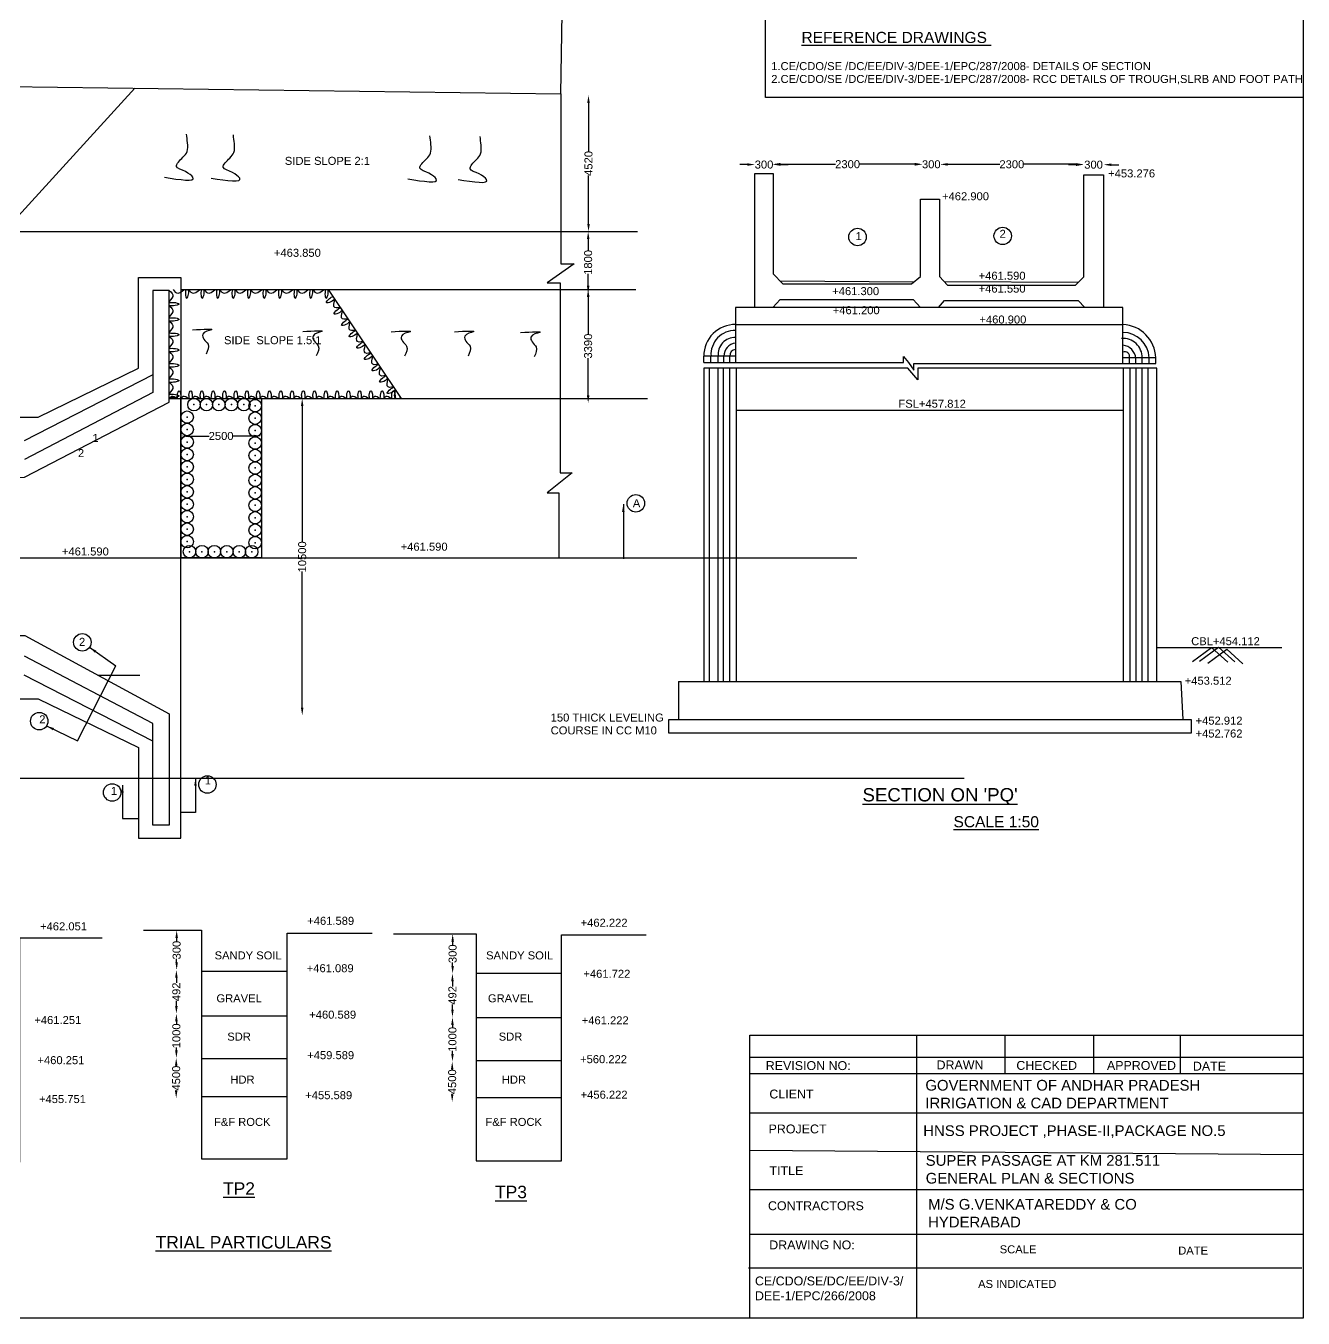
# Model space of a CAD drawing. Header units: millimetres. Extents: x 5124 to 2101635, y 2311 to 45636026.
# Drawn here: x 2087065 to 2101430, y 45607117 to 45621648 of the extents above; entities that cross this region are included whole.
import ezdxf

# ---------------------------------------------------------------- set-up
doc = ezdxf.new("R2010")
doc.units = ezdxf.units.MM
doc.header["$MEASUREMENT"] = 0
doc.header["$PDMODE"] = 32
doc.header["$PDSIZE"] = 140
doc.layers.add('DRAWING', color=2, linetype='Continuous')
doc.layers.add('TEXT', color=7, linetype='Continuous')
doc.styles.get("Standard").update_dxf_attribs({"font": 'arial.ttf', "height": 90})
doc.dimstyles.get("Standard").update_dxf_attribs({"dimtxt": 100, "dimasz": 85, "dimexe": 0.18, "dimexo": 0.0625, "dimgap": 0.09, "dimtad": 0, "dimdec": 0, "dimzin": 0, "dimdsep": 46, "dimtxsty": 'Standard', "dimcen": 0.09, "dimse1": 1, "dimse2": 1, "dimadec": 0, "dimazin": 0, "dimtfac": 1, "dimtdec": 0, "dimtofl": 0, "dimtmove": 0, "dimatfit": 3, "dimfxl": 1, "dimtolj": 1, "dimtzin": 0, "dimarcsym": 0})

# ---------------------------------------------------------------- blocks, each defined once
blk = doc.blocks.new('*D137')
at = {"layer": 'Defpoints', "color": 0, "transparency": 16777216}
for p in [(2095470, 45620088), (2095265, 45619986), (2095470, 45619986)]:
    blk.add_point(p, dxfattribs=at)
at = {"layer": 'TEXT', "color": 0, "lineweight": -2, "transparency": 16777216}
for p, q in [((2095180, 45620088), (2095095, 45620088)), ((2095555, 45620088), (2095640, 45620088))]:
    blk.add_line(p, q, dxfattribs=at)
at = {"layer": 'TEXT', "color": 0, "transparency": 16777216}
for points in [[(2095180, 45620103), (2095180, 45620074), (2095265, 45620088)], [(2095555, 45620103), (2095555, 45620074), (2095470, 45620088)]]:
    blk.add_solid(points, dxfattribs=at)
at = {"layer": 'TEXT', "color": 0, "transparency": 16777216, "insert": (2095367, 45620088), "char_height": 90, "attachment_point": 5}
blk.add_mtext('\\A1;300', dxfattribs=at)
blk = doc.blocks.new('*D138')
at = {"layer": 'Defpoints', "color": 0, "transparency": 16777216}
for p in [(2095466, 45620089), (2097148, 45620092), (2097148, 45620089)]:
    blk.add_point(p, dxfattribs=at)
at = {"layer": 'TEXT', "color": 0, "lineweight": -2, "transparency": 16777216}
for p, q in [((2095551, 45620092), (2096172, 45620092)), ((2097063, 45620092), (2096442, 45620092))]:
    blk.add_line(p, q, dxfattribs=at)
at = {"layer": 'TEXT', "color": 0, "transparency": 16777216}
for points in [[(2095551, 45620107), (2095551, 45620078), (2095466, 45620092)], [(2097063, 45620107), (2097063, 45620078), (2097148, 45620092)]]:
    blk.add_solid(points, dxfattribs=at)
at = {"layer": 'TEXT', "color": 0, "transparency": 16777216, "insert": (2096307, 45620092), "char_height": 90, "attachment_point": 5}
blk.add_mtext('\\A1;2300', dxfattribs=at)
blk = doc.blocks.new('*D139')
at = {"layer": 'Defpoints', "color": 0, "transparency": 16777216}
for p in [(2097148, 45620092), (2097348, 45620092), (2097348, 45620091)]:
    blk.add_point(p, dxfattribs=at)
at = {"layer": 'TEXT', "color": 0, "lineweight": -2, "transparency": 16777216}
for p, q in [((2097063, 45620091), (2096978, 45620091)), ((2097433, 45620091), (2097518, 45620091))]:
    blk.add_line(p, q, dxfattribs=at)
at = {"layer": 'TEXT', "color": 0, "transparency": 16777216}
for points in [[(2097063, 45620105), (2097063, 45620076), (2097148, 45620091)], [(2097433, 45620105), (2097433, 45620076), (2097348, 45620091)]]:
    blk.add_solid(points, dxfattribs=at)
at = {"layer": 'TEXT', "color": 0, "transparency": 16777216, "insert": (2097248, 45620091), "char_height": 90, "attachment_point": 5}
blk.add_mtext('\\A1;300', dxfattribs=at)
blk = doc.blocks.new('*D140')
at = {"layer": 'Defpoints', "color": 0, "transparency": 16777216}
for p in [(2097348, 45620092), (2098960, 45620092), (2098960, 45620091)]:
    blk.add_point(p, dxfattribs=at)
at = {"layer": 'TEXT', "color": 0, "lineweight": -2, "transparency": 16777216}
for p, q in [((2097433, 45620091), (2098019, 45620091)), ((2098875, 45620091), (2098289, 45620091))]:
    blk.add_line(p, q, dxfattribs=at)
at = {"layer": 'TEXT', "color": 0, "transparency": 16777216}
for points in [[(2097433, 45620105), (2097433, 45620076), (2097348, 45620091)], [(2098875, 45620105), (2098875, 45620076), (2098960, 45620091)]]:
    blk.add_solid(points, dxfattribs=at)
at = {"layer": 'TEXT', "color": 0, "transparency": 16777216, "insert": (2098154, 45620091), "char_height": 90, "attachment_point": 5}
blk.add_mtext('\\A1;2300', dxfattribs=at)
blk = doc.blocks.new('*D141')
at = {"layer": 'Defpoints', "color": 0, "transparency": 16777216}
for p in [(2098960, 45620092), (2099187, 45620092), (2099187, 45620087)]:
    blk.add_point(p, dxfattribs=at)
at = {"layer": 'TEXT', "color": 0, "lineweight": -2, "transparency": 16777216}
for p, q in [((2098875, 45620087), (2098790, 45620087)), ((2099272, 45620087), (2099357, 45620087))]:
    blk.add_line(p, q, dxfattribs=at)
at = {"layer": 'TEXT', "color": 0, "transparency": 16777216}
for points in [[(2098875, 45620101), (2098875, 45620072), (2098960, 45620087)], [(2099272, 45620101), (2099272, 45620072), (2099187, 45620087)]]:
    blk.add_solid(points, dxfattribs=at)
at = {"layer": 'TEXT', "color": 0, "transparency": 16777216, "insert": (2099073, 45620087), "char_height": 90, "attachment_point": 5}
blk.add_mtext('\\A1;300', dxfattribs=at)
blk = doc.blocks.new('*D142')
at = {"layer": 'Defpoints', "color": 0, "transparency": 16777216}
for p in [(2089925, 45617459), (2089925, 45613895), (2090173, 45613895)]:
    blk.add_point(p, dxfattribs=at)
at = {"layer": 'TEXT', "color": 0, "lineweight": -2, "transparency": 16777216}
for p, q in [((2090173, 45617374), (2090173, 45615842)), ((2090173, 45613980), (2090173, 45615512))]:
    blk.add_line(p, q, dxfattribs=at)
at = {"layer": 'TEXT', "color": 0, "transparency": 16777216}
for points in [[(2090159, 45617374), (2090187, 45617374), (2090173, 45617459)], [(2090159, 45613980), (2090187, 45613980), (2090173, 45613895)]]:
    blk.add_solid(points, dxfattribs=at)
at = {"layer": 'TEXT', "color": 0, "transparency": 16777216, "insert": (2090173, 45615677), "char_height": 90, "attachment_point": 5, "rotation": 90}
blk.add_mtext('\\A1;10500', dxfattribs=at)
blk = doc.blocks.new('*D144')
at = {"layer": 'Defpoints', "color": 0, "transparency": 16777216}
for p in [(2093389, 45618685), (2093389, 45618685), (2093389, 45617409)]:
    blk.add_point(p, dxfattribs=at)
at = {"layer": 'TEXT', "color": 0, "lineweight": -2, "transparency": 16777216}
for p, q in [((2093389, 45618600), (2093389, 45618181)), ((2093389, 45617494), (2093389, 45617913))]:
    blk.add_line(p, q, dxfattribs=at)
at = {"layer": 'TEXT', "color": 0, "transparency": 16777216}
for points in [[(2093375, 45618600), (2093404, 45618600), (2093389, 45618685)], [(2093375, 45617494), (2093404, 45617494), (2093389, 45617409)]]:
    blk.add_solid(points, dxfattribs=at)
at = {"layer": 'TEXT', "color": 0, "transparency": 16777216, "insert": (2093389, 45618047), "char_height": 90, "attachment_point": 5, "rotation": 90}
blk.add_mtext('\\A1;3390', dxfattribs=at)
blk = doc.blocks.new('*D145')
at = {"layer": 'Defpoints', "color": 0, "transparency": 16777216}
for p in [(2093382, 45619335), (2093389, 45619335), (2093382, 45618642)]:
    blk.add_point(p, dxfattribs=at)
at = {"layer": 'TEXT', "color": 0, "lineweight": -2, "transparency": 16777216}
for p, q in [((2093389, 45619250), (2093389, 45619119)), ((2093389, 45618727), (2093389, 45618858))]:
    blk.add_line(p, q, dxfattribs=at)
at = {"layer": 'TEXT', "color": 0, "transparency": 16777216}
for points in [[(2093375, 45619250), (2093404, 45619250), (2093389, 45619335)], [(2093375, 45618727), (2093404, 45618727), (2093389, 45618642)]]:
    blk.add_solid(points, dxfattribs=at)
at = {"layer": 'TEXT', "color": 0, "transparency": 16777216, "insert": (2093389, 45618988), "char_height": 90, "attachment_point": 5, "rotation": 90}
blk.add_mtext('\\A1;1800', dxfattribs=at)
blk = doc.blocks.new('*D146')
at = {"layer": 'Defpoints', "color": 0, "transparency": 16777216}
for p in [(2093389, 45620867), (2093393, 45620867), (2093389, 45619335)]:
    blk.add_point(p, dxfattribs=at)
at = {"layer": 'TEXT', "color": 0, "lineweight": -2, "transparency": 16777216}
for p, q in [((2093393, 45620782), (2093393, 45620237)), ((2093393, 45619420), (2093393, 45619965))]:
    blk.add_line(p, q, dxfattribs=at)
at = {"layer": 'TEXT', "color": 0, "transparency": 16777216}
for points in [[(2093379, 45620782), (2093407, 45620782), (2093393, 45620867)], [(2093379, 45619420), (2093407, 45619420), (2093393, 45619335)]]:
    blk.add_solid(points, dxfattribs=at)
at = {"layer": 'TEXT', "color": 0, "transparency": 16777216, "insert": (2093393, 45620101), "char_height": 90, "attachment_point": 5, "rotation": 90}
blk.add_mtext('\\A1;4520', dxfattribs=at)
blk = doc.blocks.new('*D147')
at = {"layer": 'Defpoints', "color": 0, "transparency": 16777216}
for p in [(2088809, 45617036), (2089714, 45617036), (2089714, 45617036)]:
    blk.add_point(p, dxfattribs=at)
at = {"layer": 'TEXT', "color": 0, "lineweight": -2, "transparency": 16777216}
for p, q in [((2088894, 45617036), (2089126, 45617036)), ((2089629, 45617036), (2089397, 45617036))]:
    blk.add_line(p, q, dxfattribs=at)
at = {"layer": 'TEXT', "color": 0, "transparency": 16777216}
for points in [[(2088894, 45617050), (2088894, 45617022), (2088809, 45617036)], [(2089629, 45617050), (2089629, 45617022), (2089714, 45617036)]]:
    blk.add_solid(points, dxfattribs=at)
at = {"layer": 'TEXT', "color": 0, "transparency": 16777216, "insert": (2089261, 45617036), "char_height": 90, "attachment_point": 5}
blk.add_mtext('\\A1;2500', dxfattribs=at)
blk = doc.blocks.new('*D161')
at = {"layer": 'Defpoints', "color": 0, "transparency": 16777216}
for p in [(2088771, 45611478), (2088761, 45611032), (2088771, 45611032)]:
    blk.add_point(p, dxfattribs=at)
at = {"layer": 'TEXT', "color": 0, "lineweight": -2, "transparency": 16777216}
for p, q in [((2088761, 45611393), (2088761, 45611354)), ((2088761, 45611117), (2088761, 45611156))]:
    blk.add_line(p, q, dxfattribs=at)
at = {"layer": 'TEXT', "color": 0, "transparency": 16777216}
for points in [[(2088747, 45611393), (2088775, 45611393), (2088761, 45611478)], [(2088747, 45611117), (2088775, 45611117), (2088761, 45611032)]]:
    blk.add_solid(points, dxfattribs=at)
at = {"layer": 'TEXT', "color": 0, "transparency": 16777216, "insert": (2088761, 45611255), "char_height": 90, "attachment_point": 5, "rotation": 90}
blk.add_mtext('\\A1;300', dxfattribs=at)
blk = doc.blocks.new('*D162')
at = {"layer": 'Defpoints', "color": 0, "transparency": 16777216}
for p in [(2088761, 45611032), (2088758, 45610541), (2088761, 45610541)]:
    blk.add_point(p, dxfattribs=at)
at = {"layer": 'TEXT', "color": 0, "lineweight": -2, "transparency": 16777216}
for p, q in [((2088758, 45610947), (2088758, 45610887)), ((2088758, 45610626), (2088758, 45610686))]:
    blk.add_line(p, q, dxfattribs=at)
at = {"layer": 'TEXT', "color": 0, "transparency": 16777216}
for points in [[(2088744, 45610947), (2088772, 45610947), (2088758, 45611032)], [(2088744, 45610626), (2088772, 45610626), (2088758, 45610541)]]:
    blk.add_solid(points, dxfattribs=at)
at = {"layer": 'TEXT', "color": 0, "transparency": 16777216, "insert": (2088758, 45610786), "char_height": 90, "attachment_point": 5, "rotation": 90}
blk.add_mtext('\\A1;492', dxfattribs=at)
blk = doc.blocks.new('*D163')
at = {"layer": 'Defpoints', "color": 0, "transparency": 16777216}
for p in [(2088761, 45610541), (2088758, 45610042), (2088761, 45610042)]:
    blk.add_point(p, dxfattribs=at)
at = {"layer": 'TEXT', "color": 0, "lineweight": -2, "transparency": 16777216}
for p, q in [((2088758, 45610456), (2088758, 45610422)), ((2088758, 45610127), (2088758, 45610161))]:
    blk.add_line(p, q, dxfattribs=at)
at = {"layer": 'TEXT', "color": 0, "transparency": 16777216}
for points in [[(2088744, 45610456), (2088772, 45610456), (2088758, 45610541)], [(2088744, 45610127), (2088772, 45610127), (2088758, 45610042)]]:
    blk.add_solid(points, dxfattribs=at)
at = {"layer": 'TEXT', "color": 0, "transparency": 16777216, "insert": (2088758, 45610291), "char_height": 90, "attachment_point": 5, "rotation": 90}
blk.add_mtext('\\A1;1000', dxfattribs=at)
blk = doc.blocks.new('*D164')
at = {"layer": 'Defpoints', "color": 0, "transparency": 16777216}
for p in [(2088761, 45610042), (2088756, 45609590), (2088761, 45609590)]:
    blk.add_point(p, dxfattribs=at)
at = {"layer": 'TEXT', "color": 0, "lineweight": -2, "transparency": 16777216}
for p, q in [((2088756, 45609957), (2088756, 45609952)), ((2088756, 45609675), (2088756, 45609680))]:
    blk.add_line(p, q, dxfattribs=at)
at = {"layer": 'TEXT', "color": 0, "transparency": 16777216}
for points in [[(2088742, 45609957), (2088770, 45609957), (2088756, 45610042)], [(2088742, 45609675), (2088770, 45609675), (2088756, 45609590)]]:
    blk.add_solid(points, dxfattribs=at)
at = {"layer": 'TEXT', "color": 0, "transparency": 16777216, "insert": (2088756, 45609816), "char_height": 90, "attachment_point": 5, "rotation": 90}
blk.add_mtext('\\A1;4500', dxfattribs=at)
blk = doc.blocks.new('*D165')
at = {"layer": 'Defpoints', "color": 0, "transparency": 16777216}
for p in [(2091876, 45611437), (2091865, 45610991), (2091876, 45610991)]:
    blk.add_point(p, dxfattribs=at)
at = {"layer": 'TEXT', "color": 0, "lineweight": -2, "transparency": 16777216}
for p, q in [((2091865, 45611352), (2091865, 45611314)), ((2091865, 45611076), (2091865, 45611115))]:
    blk.add_line(p, q, dxfattribs=at)
at = {"layer": 'TEXT', "color": 0, "transparency": 16777216}
for points in [[(2091851, 45611352), (2091879, 45611352), (2091865, 45611437)], [(2091851, 45611076), (2091879, 45611076), (2091865, 45610991)]]:
    blk.add_solid(points, dxfattribs=at)
at = {"layer": 'TEXT', "color": 0, "transparency": 16777216, "insert": (2091865, 45611214), "char_height": 90, "attachment_point": 5, "rotation": 90}
blk.add_mtext('\\A1;300', dxfattribs=at)
blk = doc.blocks.new('*D166')
at = {"layer": 'Defpoints', "color": 0, "transparency": 16777216}
for p in [(2091865, 45610991), (2091863, 45610500), (2091865, 45610500)]:
    blk.add_point(p, dxfattribs=at)
at = {"layer": 'TEXT', "color": 0, "lineweight": -2, "transparency": 16777216}
for p, q in [((2091863, 45610906), (2091863, 45610846)), ((2091863, 45610585), (2091863, 45610645))]:
    blk.add_line(p, q, dxfattribs=at)
at = {"layer": 'TEXT', "color": 0, "transparency": 16777216}
for points in [[(2091849, 45610906), (2091877, 45610906), (2091863, 45610991)], [(2091849, 45610585), (2091877, 45610585), (2091863, 45610500)]]:
    blk.add_solid(points, dxfattribs=at)
at = {"layer": 'TEXT', "color": 0, "transparency": 16777216, "insert": (2091863, 45610746), "char_height": 90, "attachment_point": 5, "rotation": 90}
blk.add_mtext('\\A1;492', dxfattribs=at)
blk = doc.blocks.new('*D167')
at = {"layer": 'Defpoints', "color": 0, "transparency": 16777216}
for p in [(2091865, 45610500), (2091863, 45610001), (2091865, 45610001)]:
    blk.add_point(p, dxfattribs=at)
at = {"layer": 'TEXT', "color": 0, "lineweight": -2, "transparency": 16777216}
for p, q in [((2091863, 45610415), (2091863, 45610381)), ((2091863, 45610086), (2091863, 45610121))]:
    blk.add_line(p, q, dxfattribs=at)
at = {"layer": 'TEXT', "color": 0, "transparency": 16777216}
for points in [[(2091849, 45610415), (2091877, 45610415), (2091863, 45610500)], [(2091849, 45610086), (2091877, 45610086), (2091863, 45610001)]]:
    blk.add_solid(points, dxfattribs=at)
at = {"layer": 'TEXT', "color": 0, "transparency": 16777216, "insert": (2091863, 45610251), "char_height": 90, "attachment_point": 5, "rotation": 90}
blk.add_mtext('\\A1;1000', dxfattribs=at)
blk = doc.blocks.new('*D168')
at = {"layer": 'Defpoints', "color": 0, "transparency": 16777216}
for p in [(2091865, 45610001), (2091860, 45609549), (2091865, 45609549)]:
    blk.add_point(p, dxfattribs=at)
at = {"layer": 'TEXT', "color": 0, "lineweight": -2, "transparency": 16777216}
for p, q in [((2091860, 45609916), (2091860, 45609912)), ((2091860, 45609634), (2091860, 45609639))]:
    blk.add_line(p, q, dxfattribs=at)
at = {"layer": 'TEXT', "color": 0, "transparency": 16777216}
for points in [[(2091846, 45609916), (2091874, 45609916), (2091860, 45610001)], [(2091846, 45609634), (2091874, 45609634), (2091860, 45609549)]]:
    blk.add_solid(points, dxfattribs=at)
at = {"layer": 'TEXT', "color": 0, "transparency": 16777216, "insert": (2091860, 45609775), "char_height": 90, "attachment_point": 5, "rotation": 90}
blk.add_mtext('\\A1;4500', dxfattribs=at)

msp = doc.modelspace()

# ---------------------------------------------------------------- linework, layer by layer
at = {"layer": 'DRAWING', "color": 0}
for points in [[(2086887.5, 45619334.8), (2093945.2, 45619334.8)], [(2086032.3, 45617128.8), (2086224.1, 45617128.8), (2086224.1, 45617249.1), (2087203.8, 45617249.1), (2088330.1, 45617797.1), (2088330.1, 45618816.6), (2088808.9, 45618816.6), (2088808.9, 45615665.2)], [(2086032.3, 45616570.9), (2087050, 45616572.3), (2088678.3, 45617416.9), (2088678.3, 45618672), (2088494.9, 45618672), (2088494.9, 45617724.3), (2087047.3, 45616983.6)], [(2088808.9, 45618684.7), (2093924.4, 45618684.7)], [(2090464.2, 45618684.7), (2091286, 45617458.7)], [(2088494.9, 45617724.3), (2088494.9, 45617525.9), (2087049.3, 45616771.5)], [(2088678.3, 45617458.7), (2094055.6, 45617458.7)], [(2089714, 45617458.7), (2089714, 45615665.2)], [(2059935.7, 45615665.2), (2096410.2, 45615665.2)], [(2086032.3, 45614201.7), (2086224.1, 45614201.7), (2086224.1, 45614081.3), (2087203.8, 45614081.3), (2088330.1, 45613533.4), (2088330.1, 45612513.9), (2088808.9, 45612513.9), (2088808.9, 45615665.2)], [(2086032.3, 45614792.7), (2087053, 45614792.7), (2088678.3, 45613913.6), (2088678.3, 45612658.4), (2088494.9, 45612658.4), (2088494.9, 45613606.2), (2087047.3, 45614346.8)], [(2088494.9, 45613606.2), (2088494.9, 45613804.6), (2087049.3, 45614559)], [(2087873.4, 45614346.8), (2088345.3, 45614346.8)], [(2058734.6, 45613189.9), (2097619.6, 45613189.9)]]:
    msp.add_lwpolyline(points, dxfattribs=at)
at = {"layer": 'TEXT', "color": 0}
for points in [[(2058264.7, 45636026), (2101430.4, 45636026), (2101430.4, 45607116.8), (2058264.7, 45607116.8)], [(2088808.9, 45617458.7), (2089714, 45617458.7), (2089714, 45615665.2), (2088808.9, 45615665.2)], [(2094297.6, 45613848), (2100169, 45613848), (2100169, 45613693.5), (2094297.6, 45613693.5)], [(2095206.8, 45610298.4), (2101430.4, 45610298.4), (2101430.4, 45607116.8), (2095206.8, 45607116.8)]]:
    msp.add_lwpolyline(points, close=True, dxfattribs=at)
at = {"layer": 'TEXT'}
msp.add_lwpolyline([(2101430.4, 45620844.3), (2095384.7, 45620844.3), (2095384.7, 45634433.7), (2101430.4, 45634433.7)], dxfattribs=at)
at = {"layer": 'TEXT', "color": 0}
for points in [[(2086853.6, 45620965.9), (2093083.4, 45620885.3), (2093103, 45622243.5)], [(2086825.7, 45619340.5), (2088290.7, 45620947.3)], [(2093083.4, 45620885.3), (2093083.4, 45618973.3), (2093230.7, 45618973.3), (2092929.5, 45618759.2), (2093073.4, 45618759.2), (2093073.4, 45616622.8), (2093210.7, 45616622.8), (2092929.2, 45616395.8), (2093061, 45616395.8), (2093061, 45615665.2)], [(2095264.7, 45618482.2), (2095264.7, 45619986), (2095469.8, 45619986), (2095469.8, 45618860.2), (2095579.6, 45618747), (2097025.8, 45618747), (2097128.6, 45618831.2), (2097128.6, 45619701.1), (2097339.9, 45619701.1), (2097339.9, 45618831.5), (2097431, 45618732.2), (2098870.2, 45618732.2), (2098964.3, 45618826.7), (2098964.3, 45619971.2), (2099183.1, 45619971.2), (2099183.1, 45618482.2)], [(2095548.1, 45618779.5), (2097052, 45618768.5)], [(2097393.6, 45618773), (2098903.5, 45618765.7)], [(2099403, 45617849.6), (2099403, 45618482.2), (2095047.6, 45618482.2), (2095047.6, 45617862.8)], [(2095466.2, 45618482.2), (2095547.1, 45618570.6), (2097044.6, 45618570.6), (2097128, 45618482.2)], [(2097328.3, 45618482.2), (2097397.9, 45618560.7), (2098899, 45618560.7), (2098974.1, 45618482.2)], [(2095047.6, 45618289.8), (2099403, 45618289.8)], [(2094689.5, 45617862.8), (2094689.5, 45617933.6)], [(2094689.5, 45617862.8), (2096935.8, 45617862.8), (2096935.8, 45617930.7), (2096990.2, 45617864.5), (2097052.9, 45617776.8), (2097052.9, 45617849.6), (2099772.7, 45617849.6)], [(2095047.6, 45617933.6), (2094689.9, 45617933.6)], [(2094770.6, 45617862.8), (2094770.6, 45617933.6)], [(2094851.7, 45617862.8), (2094851.7, 45617933.6)], [(2094914.9, 45617862.8), (2094914.9, 45617933.6)], [(2094981.3, 45617862.8), (2094981.3, 45617933.6)], [(2099772.7, 45617849.6), (2099772.7, 45617915.4), (2099403, 45617915.4)], [(2099476.8, 45617849.6), (2099476.8, 45617915.4)], [(2099548, 45617849.6), (2099548, 45617908.4), (2099548, 45617915.4)], [(2099621.3, 45617849.6), (2099621.3, 45617915.4)], [(2099697.1, 45617849.6), (2099697.1, 45617915.4)], [(2099784.3, 45614274.1), (2099784.3, 45617798.2), (2097097.4, 45617798.2), (2097097.4, 45617667), (2096986, 45617798.2), (2095065.5, 45617798.2), (2094689.5, 45617798.2), (2094689.5, 45614274.1)], [(2094754.4, 45614274.1), (2094754.4, 45617798.2)], [(2094849.9, 45614274.1), (2094849.9, 45617798.2)], [(2094910.7, 45614274.1), (2094910.7, 45617798.2)], [(2094982, 45614274.1), (2094982, 45617798.2)], [(2095056.6, 45614274.1), (2095056.6, 45617798.2)], [(2099410.6, 45614274.1), (2099410.6, 45617798.2)], [(2099485.6, 45614274.1), (2099485.6, 45617798.2)], [(2099552.3, 45614274.1), (2099552.3, 45617798.2)], [(2099618.9, 45614274.1), (2099618.9, 45617798.2)], [(2099688.4, 45614274.1), (2099688.4, 45617798.2)], [(2095056.6, 45617326.1), (2099410.6, 45617326.1)], [(2099784.3, 45614658.6), (2101190.3, 45614658.6)], [(2100187.3, 45614501.4), (2100401, 45614658.6), (2100582.7, 45614492.5)], [(2100265, 45614504.8), (2100478.7, 45614662.1), (2100660.4, 45614495.9)], [(2100358.5, 45614483.6), (2100572.2, 45614640.9), (2100753.8, 45614474.7)], [(2094405, 45614274.1), (2094405, 45613848)], [(2094405, 45614274.1), (2100056.4, 45614274.1), (2100075.8, 45613848)], [(2085079.1, 45611403.8), (2086020.5, 45611403.8), (2086020.5, 45608869.9), (2086997.4, 45608869.9), (2086997.4, 45611395), (2087921.6, 45611395)], [(2088388.5, 45611478), (2089042, 45611478), (2089042, 45608908.7), (2090004.7, 45608908.7), (2090004.7, 45611446.7), (2090959.5, 45611446.7)], [(2091201.4, 45611437.2), (2092130.8, 45611437.2), (2092130.8, 45608886.9), (2093088.9, 45608886.9), (2093088.9, 45611428.1), (2094041.8, 45611428.1)], [(2089042, 45611019.4), (2090004.7, 45611019.4)], [(2092130.8, 45610996.9), (2093088.9, 45610996.9)], [(2090004.7, 45610510.7), (2089042, 45610510.7)], [(2092130.8, 45610495.8), (2093088.9, 45610495.8)], [(2097080.5, 45610298.4), (2097080.5, 45607116.8)], [(2098076.9, 45610298.4), (2098076.9, 45609869.5)], [(2099073.3, 45610298.4), (2099073.3, 45609869.5)], [(2100045.3, 45610298.4), (2100045.3, 45609869.5)], [(2089042, 45610034.9), (2090004.7, 45610034.9)], [(2095206.8, 45610053.3), (2101430.4, 45610053.3)], [(2093088.9, 45610010.3), (2092130.8, 45610010.3)], [(2095206.8, 45609869.5), (2101430.4, 45609869.5)], [(2089042, 45609610.8), (2090004.7, 45609610.8)], [(2092130.8, 45609596.9), (2093088.9, 45609596.9)], [(2095206.8, 45609427.3), (2101430.4, 45609427.3)], [(2095206.8, 45609007), (2101430.4, 45608958)], [(2101430.4, 45608561.3), (2095206.8, 45608561.3)], [(2095206.8, 45608062.1), (2101430.4, 45608062.1)], [(2095193.7, 45607681.7), (2101417.3, 45607681.7)]]:
    msp.add_lwpolyline(points, dxfattribs=at)
for centre in [(2096418.9, 45619274.2), (2098051.6, 45619286), (2093925.5, 45616278.6), (2087700.6, 45614716.6), (2087215.6, 45613829.6), (2088036.1, 45613027.9), (2089107.1, 45613117.2)]:
    msp.add_circle(centre, 98.3, dxfattribs=at)
for centre, radius, start, end in [((2095042.1, 45617937.2), 352.6, 89.10086, 180.59573), ((2095040.1, 45617952.3), 270.1, 88.41957, 183.96934), ((2099385.3, 45617902.6), 387.6, 1.89194, 87.37338), ((2099402.8, 45617907.1), 294.4, 1.61068, 89.9582), ((2095038.4, 45617955.7), 188, 87.18971, 186.74838), ((2095064.8, 45617931.4), 149.9, 96.61161, 179.15369), ((2099400.8, 45617914.2), 220.4, 0.31035, 93.30203), ((2099383.2, 45617893.4), 165.5, 5.19065, 83.11875), ((2095052.4, 45617937.6), 71.2, 93.90787, 183.2735), ((2099423.9, 45617929.3), 54.7, 345.19985, 112.44859)]:
    msp.add_arc(centre, radius, start, end, dxfattribs=at)
for points in [[(2088624.2, 45619945.2), (2088943.6, 45619945.2), (2088860.5, 45620009), (2088759.2, 45620067.3), (2088832.3, 45620171.3), (2088878, 45620233.8), (2088883.5, 45620333.2), (2088872.5, 45620430.8)], [(2089150.9, 45619935.6), (2089470.3, 45619935.6), (2089387.3, 45619999.4), (2089286, 45620057.8), (2089359, 45620161.8), (2089404.8, 45620224.2), (2089410.2, 45620323.6), (2089399.3, 45620421.2)], [(2091361.6, 45619926.4), (2091681, 45619926.4), (2091598, 45619990.3), (2091496.7, 45620048.6), (2091569.7, 45620152.6), (2091615.4, 45620215.1), (2091620.9, 45620314.5), (2091609.9, 45620412)], [(2091925.6, 45619919.4), (2092245, 45619919.4), (2092161.9, 45619983.2), (2092060.7, 45620041.6), (2092133.7, 45620145.6), (2092179.4, 45620208), (2092184.9, 45620307.4), (2092173.9, 45620405)], [(2088678.3, 45618672), (2088716.5, 45618603.3), (2088678.3, 45618541.4), (2088725.2, 45618538), (2088787.6, 45618519.2), (2088725.2, 45618500), (2088678.3, 45618500)], [(2088720.4, 45618684.7), (2088776.3, 45618642.3), (2088861.9, 45618684.7), (2088859.3, 45618632.4), (2088873.9, 45618585.5), (2088894.7, 45618631.3), (2088894.7, 45618684.7)], [(2088894.7, 45618684.7), (2088950.7, 45618642.3), (2089036.2, 45618684.7), (2089033.6, 45618632.4), (2089048.3, 45618585.5), (2089069.1, 45618631.3), (2089069.1, 45618684.7)], [(2089069.1, 45618684.7), (2089125, 45618642.3), (2089210.6, 45618684.7), (2089208, 45618632.4), (2089222.6, 45618585.5), (2089243.5, 45618631.3), (2089243.5, 45618684.7)], [(2089243.5, 45618684.7), (2089299.4, 45618642.3), (2089385, 45618684.7), (2089382.4, 45618632.4), (2089397, 45618585.5), (2089417.9, 45618631.3), (2089417.9, 45618684.7)], [(2089417.9, 45618684.7), (2089473.8, 45618642.3), (2089559.4, 45618684.7), (2089556.8, 45618632.4), (2089571.4, 45618585.5), (2089592.3, 45618631.3), (2089592.3, 45618684.7)], [(2089592.3, 45618684.7), (2089648.2, 45618642.3), (2089733.8, 45618684.7), (2089731.2, 45618632.4), (2089745.8, 45618585.5), (2089766.6, 45618631.3), (2089766.6, 45618684.7)], [(2089766.6, 45618684.7), (2089822.6, 45618642.3), (2089908.1, 45618684.7), (2089905.5, 45618632.4), (2089920.2, 45618585.5), (2089941, 45618631.3), (2089941, 45618684.7)], [(2089941, 45618684.7), (2089996.9, 45618642.3), (2090082.5, 45618684.7), (2090079.9, 45618632.4), (2090094.5, 45618585.5), (2090115.4, 45618631.3), (2090115.4, 45618684.7)], [(2090115.4, 45618684.7), (2090171.3, 45618642.3), (2090256.9, 45618684.7), (2090254.3, 45618632.4), (2090268.9, 45618585.5), (2090289.8, 45618631.3), (2090289.8, 45618684.7)], [(2090289.8, 45618684.7), (2090345.7, 45618642.3), (2090431.3, 45618684.7), (2090428.7, 45618632.4), (2090443.3, 45618585.5), (2090464.2, 45618631.3), (2090464.2, 45618684.7)], [(2090602.4, 45618478.5), (2090530.1, 45618491.6), (2090539.2, 45618572.7), (2090494.2, 45618543.1), (2090445.4, 45618537.7), (2090481.2, 45618582), (2090516.9, 45618606)], [(2088678.3, 45618500), (2088716.5, 45618431.2), (2088678.3, 45618369.3), (2088725.2, 45618366), (2088787.6, 45618347.2), (2088725.2, 45618327.9), (2088678.3, 45618327.9)], [(2090687.9, 45618351), (2090615.5, 45618364.1), (2090624.7, 45618445.3), (2090579.6, 45618415.6), (2090530.9, 45618410.2), (2090566.7, 45618454.5), (2090602.4, 45618478.5)], [(2088678.3, 45618327.9), (2088716.5, 45618259.2), (2088678.3, 45618197.3), (2088725.2, 45618194), (2088787.6, 45618175.2), (2088725.2, 45618155.9), (2088678.3, 45618155.9)], [(2090773.3, 45618223.5), (2090701, 45618236.6), (2090710.1, 45618317.8), (2090665.1, 45618288.1), (2090616.3, 45618282.7), (2090652.1, 45618327.1), (2090687.9, 45618351)], [(2088938.8, 45618230.9), (2089149.6, 45618230), (2089054.8, 45618179.5), (2089066.7, 45618125.2), (2089113.7, 45618068.2), (2089091.6, 45617956)], [(2090178.6, 45618211.2), (2090389.3, 45618210.2), (2090294.6, 45618159.7), (2090306.5, 45618105.4), (2090353.4, 45618048.4), (2090331.4, 45617936.3)], [(2090858.8, 45618096.1), (2090786.4, 45618109.1), (2090795.6, 45618190.3), (2090750.5, 45618160.7), (2090701.8, 45618155.3), (2090737.6, 45618199.6), (2090773.3, 45618223.5)], [(2091172, 45618208.9), (2091382.7, 45618208), (2091288, 45618157.4), (2091299.9, 45618103.2), (2091346.9, 45618046.2), (2091324.8, 45617934)], [(2091886.2, 45618208.9), (2092096.9, 45618208), (2092002.1, 45618157.4), (2092014, 45618103.2), (2092061, 45618046.2), (2092038.9, 45617934)], [(2092629.9, 45618200.7), (2092840.6, 45618199.7), (2092745.9, 45618149.2), (2092757.8, 45618094.9), (2092804.7, 45618037.9), (2092782.7, 45617925.8)], [(2088678.3, 45618155.9), (2088716.5, 45618087.1), (2088678.3, 45618025.3), (2088725.2, 45618021.9), (2088787.6, 45618003.1), (2088725.2, 45617983.9), (2088678.3, 45617983.9)], [(2090944.2, 45617968.6), (2090871.9, 45617981.7), (2090881, 45618062.8), (2090836, 45618033.2), (2090787.3, 45618027.8), (2090823.1, 45618072.1), (2090858.8, 45618096.1)], [(2088678.3, 45617983.9), (2088716.5, 45617915.1), (2088678.3, 45617853.2), (2088725.2, 45617849.9), (2088787.6, 45617831.1), (2088725.2, 45617811.8), (2088678.3, 45617811.8)], [(2091029.7, 45617841.1), (2090957.4, 45617854.2), (2090966.5, 45617935.4), (2090921.4, 45617905.7), (2090872.7, 45617900.3), (2090908.5, 45617944.6), (2090944.2, 45617968.6)], [(2088678.3, 45617811.8), (2088716.5, 45617743.1), (2088678.3, 45617681.2), (2088725.2, 45617677.8), (2088787.6, 45617659), (2088725.2, 45617639.8), (2088678.3, 45617639.8)], [(2091115.1, 45617713.6), (2091042.8, 45617726.7), (2091052, 45617807.9), (2091006.9, 45617778.2), (2090958.2, 45617772.8), (2090994, 45617817.2), (2091029.7, 45617841.1)], [(2088678.3, 45617639.8), (2088716.5, 45617571), (2088678.3, 45617509.1), (2088725.2, 45617505.8), (2088787.6, 45617487), (2088725.2, 45617467.7), (2088678.3, 45617467.7)], [(2091200.6, 45617586.2), (2091128.3, 45617599.2), (2091137.4, 45617680.4), (2091092.4, 45617650.8), (2091043.6, 45617645.4), (2091079.4, 45617689.7), (2091115.1, 45617713.6)], [(2088678.3, 45617458.7), (2088716.2, 45617484.2), (2088769.5, 45617458.7), (2088769, 45617496.8), (2088790.1, 45617544), (2088805, 45617505.7), (2088805, 45617458.7)], [(2088808.9, 45617458.7), (2088846.7, 45617484.2), (2088900.1, 45617458.7), (2088899.6, 45617496.8), (2088920.7, 45617544), (2088935.6, 45617505.7), (2088935.6, 45617458.7)], [(2088935.6, 45617458.7), (2088973.5, 45617484.2), (2089026.8, 45617458.7), (2089026.3, 45617496.8), (2089047.4, 45617544), (2089062.4, 45617505.7), (2089062.4, 45617458.7)], [(2089062.4, 45617458.7), (2089100.2, 45617484.2), (2089153.5, 45617458.7), (2089153, 45617496.8), (2089174.1, 45617544), (2089189.1, 45617505.7), (2089189.1, 45617458.7)], [(2089189.1, 45617458.7), (2089226.9, 45617484.2), (2089280.2, 45617458.7), (2089279.8, 45617496.8), (2089300.8, 45617544), (2089315.8, 45617505.7), (2089315.8, 45617458.7)], [(2089315.8, 45617458.7), (2089353.6, 45617484.2), (2089407, 45617458.7), (2089406.5, 45617496.8), (2089427.5, 45617544), (2089442.5, 45617505.7), (2089442.5, 45617458.7)], [(2089442.5, 45617458.7), (2089480.3, 45617484.2), (2089533.7, 45617458.7), (2089533.2, 45617496.8), (2089554.3, 45617544), (2089569.2, 45617505.7), (2089569.2, 45617458.7)], [(2089569.2, 45617458.7), (2089607.1, 45617484.2), (2089660.4, 45617458.7), (2089659.9, 45617496.8), (2089681, 45617544), (2089695.9, 45617505.7), (2089695.9, 45617458.7)], [(2089695.9, 45617458.7), (2089733.8, 45617484.2), (2089787.1, 45617458.7), (2089786.6, 45617496.8), (2089807.7, 45617544), (2089822.7, 45617505.7), (2089822.7, 45617458.7)], [(2089822.7, 45617458.7), (2089860.5, 45617484.2), (2089913.8, 45617458.7), (2089913.4, 45617496.8), (2089934.4, 45617544), (2089949.4, 45617505.7), (2089949.4, 45617458.7)], [(2089949.4, 45617458.7), (2089987.2, 45617484.2), (2090040.5, 45617458.7), (2090040.1, 45617496.8), (2090061.1, 45617544), (2090076.1, 45617505.7), (2090076.1, 45617458.7)], [(2090076.1, 45617458.7), (2090113.9, 45617484.2), (2090167.3, 45617458.7), (2090166.8, 45617496.8), (2090187.9, 45617544), (2090202.8, 45617505.7), (2090202.8, 45617458.7)], [(2090202.8, 45617458.7), (2090240.7, 45617484.2), (2090294, 45617458.7), (2090293.5, 45617496.8), (2090314.6, 45617544), (2090329.5, 45617505.7), (2090329.5, 45617458.7)], [(2090329.5, 45617458.7), (2090367.4, 45617484.2), (2090420.7, 45617458.7), (2090420.2, 45617496.8), (2090441.3, 45617544), (2090456.3, 45617505.7), (2090456.3, 45617458.7)], [(2090456.3, 45617458.7), (2090494.1, 45617484.2), (2090547.4, 45617458.7), (2090547, 45617496.8), (2090568, 45617544), (2090583, 45617505.7), (2090583, 45617458.7)], [(2090583, 45617458.7), (2090620.8, 45617484.2), (2090674.1, 45617458.7), (2090673.7, 45617496.8), (2090694.7, 45617544), (2090709.7, 45617505.7), (2090709.7, 45617458.7)], [(2090709.7, 45617458.7), (2090747.5, 45617484.2), (2090800.9, 45617458.7), (2090800.4, 45617496.8), (2090821.4, 45617544), (2090836.4, 45617505.7), (2090836.4, 45617458.7)], [(2090836.4, 45617458.7), (2090874.2, 45617484.2), (2090927.6, 45617458.7), (2090927.1, 45617496.8), (2090948.2, 45617544), (2090963.1, 45617505.7), (2090963.1, 45617458.7)], [(2090963.1, 45617458.7), (2091001, 45617484.2), (2091054.3, 45617458.7), (2091053.8, 45617496.8), (2091074.9, 45617544), (2091089.9, 45617505.7), (2091089.9, 45617458.7)], [(2091089.9, 45617458.7), (2091127.7, 45617484.2), (2091181, 45617458.7), (2091180.5, 45617496.8), (2091201.6, 45617544), (2091216.6, 45617505.7), (2091216.6, 45617458.7)], [(2091286, 45617458.7), (2091213.7, 45617471.8), (2091222.9, 45617553), (2091177.8, 45617523.3), (2091129.1, 45617517.9), (2091164.9, 45617562.2), (2091200.6, 45617586.2)]]:
    msp.add_spline(points, degree=3, dxfattribs=at)
for p in [(2088956, 45617388.7), (2089096, 45617388.7), (2089236, 45617388.7), (2089376, 45617388.7), (2089516, 45617388.7), (2089644, 45617376.7), (2088878.9, 45617248.7), (2089644, 45617236.7), (2088878.9, 45617108.7), (2089644, 45617096.7), (2088878.9, 45616968.7), (2089644, 45616956.7), (2088878.9, 45616828.7), (2089644, 45616816.7), (2088878.9, 45616688.7), (2089644, 45616676.7), (2088878.9, 45616548.7), (2089644, 45616536.7), (2088878.9, 45616408.7), (2089644, 45616396.7), (2088878.9, 45616268.7), (2089644, 45616256.7), (2088878.9, 45616128.7), (2089644, 45616116.7), (2088878.9, 45615988.7), (2089644, 45615976.7), (2088878.9, 45615848.7), (2089644, 45615836.7), (2088905.4, 45615735.2), (2089045.4, 45615735.2), (2089185.4, 45615735.2), (2089325.4, 45615735.2), (2089465.4, 45615735.2), (2089605.4, 45615735.2)]:
    msp.add_point(p, dxfattribs=at)

# ---------------------------------------------------------------- texts
for s, height, p in [('%%UREFERENCE DRAWINGS ', 125, (2095788.4, 45621455.5)), ('1.CE/CDO/SE /DC/EE/DIV-3/DEE-1/EPC/287/2008- DETAILS OF SECTION', 90, (2095448, 45621150.5)), ('2.CE/CDO/SE /DC/EE/DIV-3/DEE-1/EPC/287/2008- RCC DETAILS OF TROUGH,SLRB AND FOOT PATH ', 90, (2095448, 45621005.9)), ('SIDE SLOPE 2:1', 90, (2089978, 45620085.2)), ('+453.276', 90, (2099237.3, 45619943.9)), ('+462.900', 90, (2097369.2, 45619687)), ('2', 90, (2098016.1, 45619264.5)), ('1', 90, (2096396.7, 45619239.2)), ('+463.850', 90, (2089854.9, 45619051.1)), ('+461.590', 90, (2097780.5, 45618793.3)), ('+461.300', 90, (2096133.7, 45618620.3)), ('+461.550', 90, (2097780.5, 45618648.7)), ('+461.200', 90, (2096139.6, 45618405.6)), ('+460.900', 90, (2097789.4, 45618301.1)), ('SIDE  SLOPE 1.5:1', 90, (2089293.5, 45618068.6)), ('FSL+457.812', 90, (2096878.6, 45617354.1)), ('1', 90, (2087813.5, 45616969)), ('2', 90, (2087650.9, 45616798.3)), ('A', 90, (2093891.7, 45616235.2)), ('+461.590', 90, (2087470.4, 45615692.6)), ('+461.590', 90, (2091280.6, 45615746.7)), ('2', 90, (2087662.9, 45614676.5)), ('CBL+454.112', 90, (2100171, 45614683.9)), ('+453.512', 90, (2100098.2, 45614239.6)), ('2', 90, (2087215.5, 45613805.5)), ('150 THICK LEVELING ', 90, (2092967.5, 45613825.4)), ('+452.912', 90, (2100220.5, 45613790.5)), ('COURSE IN CC M10 ', 90, (2092967.5, 45613680.9)), ('+452.762', 90, (2100220.5, 45613645.9)), ('1', 90, (2088022.4, 45613001.2)), ('1', 90, (2089077.3, 45613118.6)), ("%%USECTION ON 'PQ'", 150, (2096474.6, 45612927.1)), ('%%USCALE 1:50', 125, (2097498.1, 45612636.5)), ('+461.589', 90, (2090229.4, 45611539.8)), ('+462.051', 90, (2087224.8, 45611477.6)), ('+462.222', 90, (2093304.3, 45611518.1)), ('SANDY SOIL', 90, (2089187.9, 45611150.8)), ('SANDY SOIL', 90, (2092240.9, 45611150.8)), ('+461.089', 90, (2090223.9, 45611006.6)), ('+461.722', 90, (2093335.5, 45610944.3)), ('GRAVEL', 90, (2089208.7, 45610668.2)), ('GRAVEL', 90, (2092261.7, 45610668.2)), ('+461.251', 90, (2087160.6, 45610424)), ('+460.589', 90, (2090251.7, 45610484.5)), ('+461.222', 90, (2093316.8, 45610420.4)), ('SDR ', 90, (2089330.3, 45610237.7)), ('SDR ', 90, (2092383.3, 45610237.7)), ('+460.251', 90, (2087195.4, 45609972.7)), ('+459.589', 90, (2090229.4, 45610029)), ('+560.222', 90, (2093298.1, 45609983.7)), ('REVISION NO:', 100, (2095386.6, 45609906.5)), ('DRAWN ', 100, (2097307.4, 45609914.3)), ('CHECKED ', 100, (2098204.9, 45609908.6)), ('APPROVED ', 100, (2099223.6, 45609908.4)), ('DATE ', 100, (2100190.2, 45609900.2)), ('HDR ', 90, (2089365.2, 45609753.9)), ('HDR ', 90, (2092418.2, 45609753.9)), ('+455.751', 90, (2087212.7, 45609535.2)), ('+455.589', 90, (2090207.2, 45609579.1)), ('+456.222', 90, (2093304.3, 45609584.5)), ('CLIENT', 100, (2095427, 45609586.9)), ('F&F ROCK ', 90, (2089181, 45609278.3)), ('F&F ROCK ', 90, (2092234, 45609278.3)), ('PROJECT', 100, (2095418.2, 45609194.2)), ('TITLE ', 100, (2095428.7, 45608725.1)), ('%%UTP2', 140, (2089283, 45608504.6)), ('%%UTP3', 140, (2092342, 45608465.8)), ('CONTRACTORS ', 100, (2095411.2, 45608330.9)), ('%%UTRIAL PARTICULARS', 140, (2088524.9, 45607900)), ('DRAWING NO:', 100, (2095425.4, 45607890.3)), ('SCALE ', 90, (2098017.7, 45607845.8)), ('DATE ', 90, (2100025.3, 45607831.7)), ('AS INDICATED ', 90, (2097774.9, 45607456.5))]:
    msp.add_text(s, height=height, dxfattribs=at).set_placement(p)
at = {"layer": 'TEXT', "color": 0, "attachment_point": 1}
for s, insert, char_height, width in [('GOVERNMENT OF ANDHAR PRADESH  IRRIGATION & CAD DEPARTMENT ', (2097181.4, 45609795.7), 120, 3502.744), ('HNSS PROJECT ,PHASE-II,PACKAGE NO.5', (2097158, 45609285), 120, 3502.744), ('SUPER PASSAGE AT KM 281.511 \\PGENERAL PLAN & SECTIONS ', (2097185.1, 45608950.2), 120, 3502.744), ('M/S G.VENKATAREDDY & CO  \\PHYDERABAD ', (2097212.3, 45608457), 120, 3502.744), ('CE/CDO/SE/DC/EE/DIV-3/ DEE-1/EPC/266/2008', (2095265.3, 45607585), 100, 1502.067)]:
    msp.add_mtext(s, dxfattribs=dict(at, insert=insert, char_height=char_height, width=width))

# ---------------------------------------------------------------- dimensions: what is measured, and where the dimension line sits
at = {"layer": 'TEXT', "color": 0}
for base, p1, p2, text, picture, middle in [((2093392.9, 45620866.9), (2093389.4, 45619334.8), (2093389.4, 45620866.9), '4520', '*D146', (2093392.9, 45620100.8)), ((2093389.4, 45619334.8), (2093382.3, 45618642.2), (2093382.3, 45619334.8), '1800', '*D145', (2093389.4, 45618988.5)), ((2093389.4, 45618684.7), (2093389.4, 45617409), (2093389.4, 45618684.7), '3390', '*D144', (2093389.4, 45618046.8)), ((2090172.7, 45613894.8), (2089924.9, 45617458.7), (2089924.9, 45613894.8), '10500', '*D142', (2090172.7, 45615676.8)), ((2088760.9, 45611032.3), (2088771.4, 45611478), (2088771.4, 45611032.3), '300', '*D161', (2088760.9, 45611255.2)), ((2091865.2, 45610991.4), (2091875.7, 45611437.2), (2091875.7, 45610991.4), '300', '*D165', (2091865.2, 45611214.3)), ((2088758.3, 45610042.3), (2088760.9, 45610540.6), (2088760.9, 45610042.3), '1000', '*D163', (2088758.3, 45610291.5)), ((2091862.7, 45610001.5), (2091865.2, 45610499.7), (2091865.2, 45610001.5), '1000', '*D167', (2091862.7, 45610250.6)), ((2088755.7, 45609590.3), (2088760.9, 45610042.3), (2088760.9, 45609590.3), '4500', '*D164', (2088755.7, 45609816.3)), ((2091860, 45609549.4), (2091865.2, 45610001.5), (2091865.2, 45609549.4), '4500', '*D168', (2091860, 45609775.5))]:
    dim = msp.add_linear_dim(base=base, p1=p1, p2=p2, angle=90, text=text, dimstyle='Standard', dxfattribs=at)
    dim.commit()
    dim.dimension.update_dxf_attribs({"geometry": picture, "text_midpoint": middle})
for base, p1, p2, text, picture, middle in [((2095469.8, 45620088.4), (2095264.7, 45619986), (2095469.8, 45619986), '300', '*D137', (2095367.2, 45620088.4)), ((2097147.7, 45620092.4), (2095466, 45620089), (2097147.7, 45620089), '2300', '*D138', (2096306.9, 45620092.4)), ((2097347.7, 45620090.5), (2097147.7, 45620092.4), (2097347.7, 45620092.4), '300', '*D139', (2097247.7, 45620090.5)), ((2098959.7, 45620090.5), (2097347.7, 45620092.4), (2098959.7, 45620092.4), '2300', '*D140', (2098153.7, 45620090.5)), ((2099186.7, 45620086.6), (2098959.7, 45620092.4), (2099186.7, 45620092.4), '300', '*D141', (2099073.2, 45620086.6)), ((2089714, 45617035.8), (2088808.9, 45617035.8), (2089714, 45617035.8), '2500', '*D147', (2089261.4, 45617035.8))]:
    dim = msp.add_linear_dim(base=base, p1=p1, p2=p2, text=text, dimstyle='Standard', dxfattribs=at)
    dim.commit()
    dim.dimension.update_dxf_attribs({"geometry": picture, "text_midpoint": middle})
for base, p1, p2, picture, middle in [((2088758.3, 45610540.6), (2088760.9, 45611032.3), (2088760.9, 45610540.6), '*D162', (2088758.3, 45610786.4)), ((2091862.7, 45610499.7), (2091865.2, 45610991.4), (2091865.2, 45610499.7), '*D166', (2091862.7, 45610745.6))]:
    dim = msp.add_linear_dim(base=base, p1=p1, p2=p2, angle=90, dimstyle='Standard', dxfattribs=at)
    dim.commit()
    dim.dimension.update_dxf_attribs({"geometry": picture, "text_midpoint": middle})

# ---------------------------------------------------------------- leaders
for points in [[(2093784.8, 45616268.3), (2093784.8, 45615655.4)], [(2087781, 45614660), (2088076.5, 45614452.4)], [(2087298.3, 45613776.4), (2087647.6, 45613608.3), (2088076.5, 45614452.4)], [(2088151.4, 45613110.9), (2088151.4, 45612733.4), (2088330.1, 45612733.4)], [(2088972.6, 45613189.9), (2088972.6, 45612803.8), (2088808.9, 45612803.8)]]:
    msp.add_leader(points, dimstyle='Standard', override={"dimgap": 0.09, "dimtad": 0}, dxfattribs=at)

doc.saveas('drawing.dxf')
